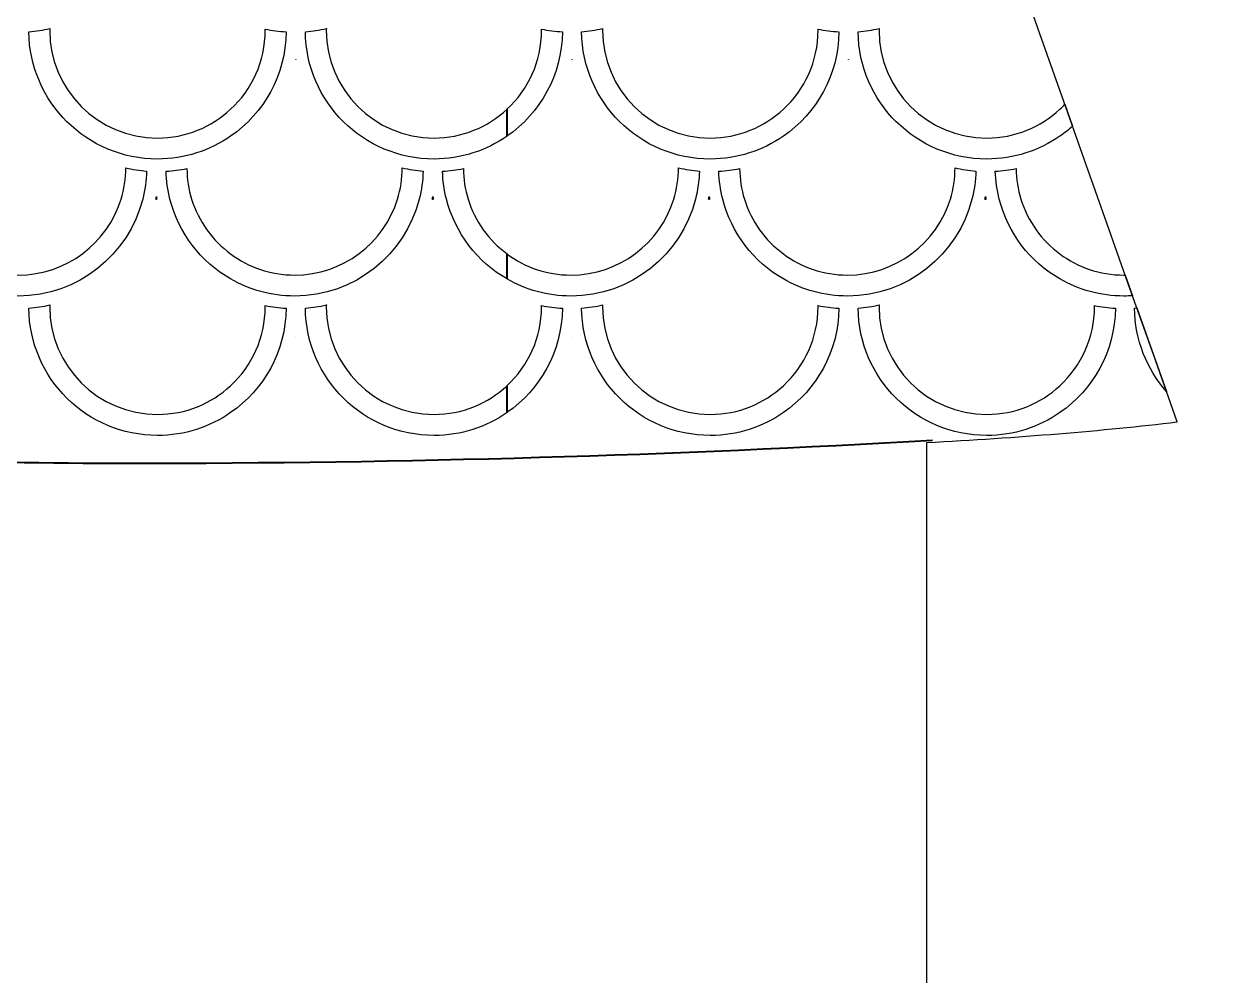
# Model space of a CAD drawing. Header units: millimetres. Extents: x -101 to 196, y -76 to 155.
# Drawn here: x -17.21 to 16.97, y 53.25 to 80.28 of the extents above; entities that cross this region are included whole.
import ezdxf

# ---------------------------------------------------------------- set-up
doc = ezdxf.new("R2010")
doc.units = ezdxf.units.MM
doc.header["$MEASUREMENT"] = 0
doc.layers.add('Capa 1', color=7, linetype='Continuous')

msp = doc.modelspace()

# ---------------------------------------------------------------- linework, layer by layer
at = {"layer": 'Capa 1', "color": 7}
msp.add_open_spline([(-40.0423, 34.4253), (-40.0423, 34.4253), (-40.0423, 69.0531), (-40.0423, 69.0531), (-40.0423, 69.0531), (-44.9075, 69.3019), (-47.9714, 69.5002), (-47.9714, 69.5002), (-47.9714, 69.5002), (-47.9714, 69.5002), (-13.4986, 151.1413), (-13.4986, 151.1413), (-13.4986, 151.1413), (-13.4986, 151.1413), (-13.4986, 151.1413), (15.5266, 68.9836), (15.5266, 68.9836), (13.4176, 68.7304), (11.0181, 68.5383), (8.4172, 68.3966), (8.4172, 68.3966), (8.4172, 68.3966), (8.4172, 33.6321), (8.4172, 33.6321), (8.4172, 33.6321), (8.4172, 33.6321), (13.8597, 33.5929), (13.8597, 33.5929), (13.8597, 33.5929), (13.8597, 33.5929), (13.1174, 24.3101), (13.1174, 24.3101), (13.1174, 24.3101), (13.1174, 24.3101), (11.1001, 22.6787), (11.1001, 22.6787), (11.1001, 22.6787), (11.1001, 22.6787), (10.8693, 22.6677), (10.8693, 22.6677), (10.8693, 22.6677), (10.8693, 22.6677), (7.0309, -25.4008), (7.0309, -25.4008), (7.0309, -25.4008), (7.0309, -25.4008), (22.2631, -25.4008), (22.2631, -25.4008), (22.2631, -25.4008), (22.2631, -25.4008), (18.3944, 10.6287), (18.3944, 10.6287), (18.3944, 10.6287), (18.3944, 10.6287), (18.0255, 10.6463), (18.0255, 10.6463), (18.0255, 10.6463), (18.0255, 10.6463), (16.0907, 12.6977), (16.0907, 12.6977), (16.0907, 12.6977), (16.0907, 12.6977), (15.0769, 22.1391), (15.0769, 22.1391), (15.0769, 22.1391), (15.0769, 22.1391), (20.4915, 22.0534), (20.4915, 22.0534), (20.4915, 22.0534), (20.4915, 22.0534), (20.9288, 19.1771), (20.9288, 19.1771), (20.9288, 19.1771), (20.9288, 19.1771), (26.0586, 19.1771), (26.0586, 19.1771), (26.0586, 19.1771), (26.0586, 19.1771), (26.1204, 21.9285), (26.1204, 21.9285), (26.1204, 21.9285), (26.1204, 21.9285), (31.5002, 21.8031), (31.5002, 21.8031), (31.5002, 21.8031), (31.5002, 21.8031), (31.5002, 19.1771), (31.5002, 19.1771), (31.5002, 19.1771), (31.5002, 19.1771), (36.3786, 19.1149), (36.3786, 19.1149), (36.3786, 19.1149), (36.3786, 19.1149), (36.3786, 21.8031), (36.3786, 21.8031), (36.3786, 21.8031), (36.3786, 21.8031), (41.2569, 21.6784), (41.2569, 21.6784), (41.2569, 21.6784), (41.2569, 21.6784), (41.2569, 18.9887), (41.2569, 18.9887), (41.2569, 18.9887), (41.2569, 18.9887), (45.8232, 18.8638), (45.8232, 18.8638), (45.8232, 18.8638), (45.8232, 18.8638), (45.8232, 21.6784), (45.8232, 21.6784), (45.8232, 21.6784), (45.8232, 21.6784), (50.8267, 21.6162), (50.8267, 21.6162), (50.8267, 21.6162), (50.8267, 21.6162), (50.8889, 18.8008), (50.8889, 18.8008), (50.8889, 18.8008), (50.8889, 18.8008), (55.268, 18.6759), (55.268, 18.6759), (55.268, 18.6759), (55.268, 18.6759), (55.3929, 21.5539), (55.3929, 21.5539), (55.3929, 21.5539), (55.3929, 21.5539), (60.3968, 21.4279), (60.3968, 21.4279), (60.3968, 21.4279), (60.3968, 21.4279), (60.3342, 18.6759), (60.3342, 18.6759), (60.3342, 18.6759), (60.3342, 18.6759), (65.0255, 18.6131), (65.0255, 18.6131), (65.0255, 18.6131), (65.0255, 18.6131), (65.463, 21.3031), (65.463, 21.3031), (65.463, 21.3031), (65.463, 21.3031), (72.3158, 21.2536), (72.3158, 21.2536), (72.3158, 21.2536), (72.3158, 21.2536), (71.5734, 11.9709), (71.5734, 11.9709), (71.5734, 11.9709), (71.5734, 11.9709), (69.5561, 10.3397), (69.5561, 10.3397), (69.5561, 10.3397), (69.5561, 10.3397), (69.3252, 10.3286), (69.3252, 10.3286), (69.3252, 10.3286), (69.3252, 10.3286), (65.2036, -41.2881), (65.2036, -41.2881), (65.2036, -41.2881), (65.2036, -41.2881), (65.2036, -49.2649), (65.2036, -49.2649), (65.2036, -49.2649), (65.2036, -49.2649), (-92.5371, -49.2649), (-92.5371, -49.2649), (-92.5371, -49.2649), (-92.5371, -49.2649), (-92.5371, -39.6943), (-92.5371, -39.6943), (-92.5371, -39.6943), (-92.5371, -39.6943), (-97.7992, 9.3112), (-97.7992, 9.3112), (-97.7992, 9.3112), (-97.7992, 9.3112), (-98.1681, 9.3287), (-98.1681, 9.3287), (-98.1681, 9.3287), (-98.1681, 9.3287), (-100.1029, 11.3801), (-100.1029, 11.3801), (-100.1029, 11.3801), (-100.1029, 11.3801), (-101.1168, 20.8215), (-101.1168, 20.8215), (-101.1168, 20.8215), (-101.1168, 20.8215), (-95.702, 20.7356), (-95.702, 20.7356), (-95.702, 20.7356), (-95.702, 20.7356), (-95.2647, 17.8594), (-95.2647, 17.8594), (-95.2647, 17.8594), (-95.2647, 17.8594), (-90.135, 17.8594), (-90.135, 17.8594), (-90.135, 17.8594), (-90.135, 17.8594), (-90.0732, 20.6108), (-90.0732, 20.6108), (-90.0732, 20.6108), (-90.0732, 20.6108), (-84.6934, 20.4857), (-84.6934, 20.4857), (-84.6934, 20.4857), (-84.6934, 20.4857), (-84.6934, 17.8594), (-84.6934, 17.8594), (-84.6934, 17.8594), (-84.6934, 17.8594), (-79.8151, 17.7974), (-79.8151, 17.7974), (-79.8151, 17.7974), (-79.8151, 17.7974), (-79.8151, 20.4857), (-79.8151, 20.4857), (-79.8151, 20.4857), (-79.8151, 20.4857), (-74.9366, 20.3607), (-74.9366, 20.3607), (-74.9366, 20.3607), (-74.9366, 20.3607), (-74.9366, 17.6712), (-74.9366, 17.6712), (-74.9366, 17.6712), (-74.9366, 17.6712), (-70.3704, 17.5461), (-70.3704, 17.5461), (-70.3704, 17.5461), (-70.3704, 17.5461), (-70.3704, 20.3607), (-70.3704, 20.3607), (-70.3704, 20.3607), (-70.3704, 20.3607), (-65.3669, 20.2987), (-65.3669, 20.2987), (-65.3669, 20.2987), (-65.3669, 20.2987), (-65.3047, 17.4831), (-65.3047, 17.4831), (-65.3047, 17.4831), (-65.3047, 17.4831), (-60.9255, 17.3582), (-60.9255, 17.3582), (-60.9255, 17.3582), (-60.9255, 17.3582), (-60.8005, 20.2364), (-60.8005, 20.2364), (-60.8005, 20.2364), (-60.8005, 20.2364), (-55.7966, 20.1102), (-55.7966, 20.1102), (-55.7966, 20.1102), (-55.7966, 20.1102), (-55.8594, 17.3582), (-55.8594, 17.3582), (-55.8594, 17.3582), (-55.8594, 17.3582), (-51.1681, 17.2956), (-51.1681, 17.2956), (-51.1681, 17.2956), (-51.1681, 17.2956), (-50.7305, 19.9853), (-50.7305, 19.9853), (-50.7305, 19.9853), (-50.7305, 19.9853), (-43.8779, 19.9361), (-43.8779, 19.9361), (-43.8779, 19.9361), (-43.8779, 19.9361), (-44.6201, 10.6533), (-44.6201, 10.6533), (-44.6201, 10.6533), (-44.6201, 10.6533), (-46.6374, 9.0221), (-46.6374, 9.0221), (-46.6374, 9.0221), (-46.6374, 9.0221), (-46.8682, 9.0108), (-46.8682, 9.0108), (-46.8682, 9.0108), (-46.8682, 9.0108), (-49.6161, -25.4008), (-49.6161, -25.4008), (-49.6161, -25.4008), (-49.6161, -25.4008), (-34.868, -25.4008), (-34.868, -25.4008), (-34.868, -25.4008), (-34.868, -25.4008), (-40.0617, 22.9679), (-40.0617, 22.9679), (-40.0617, 22.9679), (-40.0617, 22.9679), (-40.4305, 22.9854), (-40.4305, 22.9854), (-40.4305, 22.9854), (-40.4305, 22.9854), (-42.3653, 25.037), (-42.3653, 25.037), (-42.3653, 25.037), (-42.3653, 25.037), (-43.3793, 34.4781), (-43.3793, 34.4781), (-43.3793, 34.4781), (-43.3793, 34.4781), (-40.0423, 34.4253), (-40.0423, 34.4253)], degree=3, knots=[0, 0, 0, 0, 0.0125, 0.0125, 0.0125, 0.0125, 0.025, 0.025, 0.025, 0.025, 0.0375, 0.0375, 0.0375, 0.0375, 0.05, 0.05, 0.05, 0.05, 0.0625, 0.0625, 0.0625, 0.0625, 0.075, 0.075, 0.075, 0.075, 0.0875, 0.0875, 0.0875, 0.0875, 0.1, 0.1, 0.1, 0.1, 0.1125, 0.1125, 0.1125, 0.1125, 0.125, 0.125, 0.125, 0.125, 0.1375, 0.1375, 0.1375, 0.1375, 0.15, 0.15, 0.15, 0.15, 0.1625, 0.1625, 0.1625, 0.1625, 0.175, 0.175, 0.175, 0.175, 0.1875, 0.1875, 0.1875, 0.1875, 0.2, 0.2, 0.2, 0.2, 0.2125, 0.2125, 0.2125, 0.2125, 0.225, 0.225, 0.225, 0.225, 0.2375, 0.2375, 0.2375, 0.2375, 0.25, 0.25, 0.25, 0.25, 0.2625, 0.2625, 0.2625, 0.2625, 0.275, 0.275, 0.275, 0.275, 0.2875, 0.2875, 0.2875, 0.2875, 0.3, 0.3, 0.3, 0.3, 0.3125, 0.3125, 0.3125, 0.3125, 0.325, 0.325, 0.325, 0.325, 0.3375, 0.3375, 0.3375, 0.3375, 0.35, 0.35, 0.35, 0.35, 0.3625, 0.3625, 0.3625, 0.3625, 0.375, 0.375, 0.375, 0.375, 0.3875, 0.3875, 0.3875, 0.3875, 0.4, 0.4, 0.4, 0.4, 0.4125, 0.4125, 0.4125, 0.4125, 0.425, 0.425, 0.425, 0.425, 0.4375, 0.4375, 0.4375, 0.4375, 0.45, 0.45, 0.45, 0.45, 0.4625, 0.4625, 0.4625, 0.4625, 0.475, 0.475, 0.475, 0.475, 0.4875, 0.4875, 0.4875, 0.4875, 0.5, 0.5, 0.5, 0.5, 0.5125, 0.5125, 0.5125, 0.5125, 0.525, 0.525, 0.525, 0.525, 0.5375, 0.5375, 0.5375, 0.5375, 0.55, 0.55, 0.55, 0.55, 0.5625, 0.5625, 0.5625, 0.5625, 0.575, 0.575, 0.575, 0.575, 0.5875, 0.5875, 0.5875, 0.5875, 0.6, 0.6, 0.6, 0.6, 0.6125, 0.6125, 0.6125, 0.6125, 0.625, 0.625, 0.625, 0.625, 0.6375, 0.6375, 0.6375, 0.6375, 0.65, 0.65, 0.65, 0.65, 0.6625, 0.6625, 0.6625, 0.6625, 0.675, 0.675, 0.675, 0.675, 0.6875, 0.6875, 0.6875, 0.6875, 0.7, 0.7, 0.7, 0.7, 0.7125, 0.7125, 0.7125, 0.7125, 0.725, 0.725, 0.725, 0.725, 0.7375, 0.7375, 0.7375, 0.7375, 0.75, 0.75, 0.75, 0.75, 0.7625, 0.7625, 0.7625, 0.7625, 0.775, 0.775, 0.775, 0.775, 0.7875, 0.7875, 0.7875, 0.7875, 0.8, 0.8, 0.8, 0.8, 0.8125, 0.8125, 0.8125, 0.8125, 0.825, 0.825, 0.825, 0.825, 0.8375, 0.8375, 0.8375, 0.8375, 0.85, 0.85, 0.85, 0.85, 0.8625, 0.8625, 0.8625, 0.8625, 0.875, 0.875, 0.875, 0.875, 0.8875, 0.8875, 0.8875, 0.8875, 0.9, 0.9, 0.9, 0.9, 0.9125, 0.9125, 0.9125, 0.9125, 0.925, 0.925, 0.925, 0.925, 0.9375, 0.9375, 0.9375, 0.9375, 0.95, 0.95, 0.95, 0.95, 0.9625, 0.9625, 0.9625, 0.9625, 0.975, 0.975, 0.975, 0.975, 1, 1, 1, 1], dxfattribs=at)
at = {"layer": 'Capa 1', "lineweight": 9}
msp.add_open_spline([(-40.0423, 34.4253), (-40.0423, 34.4253), (-40.0423, 69.0531), (-40.0423, 69.0531), (-40.0423, 69.0531), (-44.9075, 69.3019), (-47.9714, 69.5002), (-47.9714, 69.5002), (-47.9714, 69.5002), (-47.9714, 69.5002), (-13.4986, 151.1413), (-13.4986, 151.1413), (-13.4986, 151.1413), (-13.4986, 151.1413), (-13.4986, 151.1413), (15.5266, 68.9836), (15.5266, 68.9836), (13.4176, 68.7304), (11.0181, 68.5383), (8.4172, 68.3966), (8.4172, 68.3966), (8.4172, 68.3966), (8.4172, 33.6321), (8.4172, 33.6321), (8.4172, 33.6321), (8.4172, 33.6321), (13.8597, 33.5929), (13.8597, 33.5929), (13.8597, 33.5929), (13.8597, 33.5929), (13.1174, 24.3101), (13.1174, 24.3101), (13.1174, 24.3101), (13.1174, 24.3101), (11.1001, 22.6787), (11.1001, 22.6787), (11.1001, 22.6787), (11.1001, 22.6787), (10.8693, 22.6677), (10.8693, 22.6677), (10.8693, 22.6677), (10.8693, 22.6677), (7.0309, -25.4008), (7.0309, -25.4008), (7.0309, -25.4008), (7.0309, -25.4008), (22.2631, -25.4008), (22.2631, -25.4008), (22.2631, -25.4008), (22.2631, -25.4008), (18.3944, 10.6287), (18.3944, 10.6287), (18.3944, 10.6287), (18.3944, 10.6287), (18.0255, 10.6463), (18.0255, 10.6463), (18.0255, 10.6463), (18.0255, 10.6463), (16.0907, 12.6977), (16.0907, 12.6977), (16.0907, 12.6977), (16.0907, 12.6977), (15.0769, 22.1391), (15.0769, 22.1391), (15.0769, 22.1391), (15.0769, 22.1391), (20.4915, 22.0534), (20.4915, 22.0534), (20.4915, 22.0534), (20.4915, 22.0534), (20.9288, 19.1771), (20.9288, 19.1771), (20.9288, 19.1771), (20.9288, 19.1771), (26.0586, 19.1771), (26.0586, 19.1771), (26.0586, 19.1771), (26.0586, 19.1771), (26.1204, 21.9285), (26.1204, 21.9285), (26.1204, 21.9285), (26.1204, 21.9285), (31.5002, 21.8031), (31.5002, 21.8031), (31.5002, 21.8031), (31.5002, 21.8031), (31.5002, 19.1771), (31.5002, 19.1771), (31.5002, 19.1771), (31.5002, 19.1771), (36.3786, 19.1149), (36.3786, 19.1149), (36.3786, 19.1149), (36.3786, 19.1149), (36.3786, 21.8031), (36.3786, 21.8031), (36.3786, 21.8031), (36.3786, 21.8031), (41.2569, 21.6784), (41.2569, 21.6784), (41.2569, 21.6784), (41.2569, 21.6784), (41.2569, 18.9887), (41.2569, 18.9887), (41.2569, 18.9887), (41.2569, 18.9887), (45.8232, 18.8638), (45.8232, 18.8638), (45.8232, 18.8638), (45.8232, 18.8638), (45.8232, 21.6784), (45.8232, 21.6784), (45.8232, 21.6784), (45.8232, 21.6784), (50.8267, 21.6162), (50.8267, 21.6162), (50.8267, 21.6162), (50.8267, 21.6162), (50.8889, 18.8008), (50.8889, 18.8008), (50.8889, 18.8008), (50.8889, 18.8008), (55.268, 18.6759), (55.268, 18.6759), (55.268, 18.6759), (55.268, 18.6759), (55.3929, 21.5539), (55.3929, 21.5539), (55.3929, 21.5539), (55.3929, 21.5539), (60.3968, 21.4279), (60.3968, 21.4279), (60.3968, 21.4279), (60.3968, 21.4279), (60.3342, 18.6759), (60.3342, 18.6759), (60.3342, 18.6759), (60.3342, 18.6759), (65.0255, 18.6131), (65.0255, 18.6131), (65.0255, 18.6131), (65.0255, 18.6131), (65.463, 21.3031), (65.463, 21.3031), (65.463, 21.3031), (65.463, 21.3031), (72.3158, 21.2536), (72.3158, 21.2536), (72.3158, 21.2536), (72.3158, 21.2536), (71.5734, 11.9709), (71.5734, 11.9709), (71.5734, 11.9709), (71.5734, 11.9709), (69.5561, 10.3397), (69.5561, 10.3397), (69.5561, 10.3397), (69.5561, 10.3397), (69.3252, 10.3286), (69.3252, 10.3286), (69.3252, 10.3286), (69.3252, 10.3286), (65.2036, -41.2881), (65.2036, -41.2881), (65.2036, -41.2881), (65.2036, -41.2881), (65.2036, -49.2649), (65.2036, -49.2649), (65.2036, -49.2649), (65.2036, -49.2649), (-92.5371, -49.2649), (-92.5371, -49.2649), (-92.5371, -49.2649), (-92.5371, -49.2649), (-92.5371, -39.6943), (-92.5371, -39.6943), (-92.5371, -39.6943), (-92.5371, -39.6943), (-97.7992, 9.3112), (-97.7992, 9.3112), (-97.7992, 9.3112), (-97.7992, 9.3112), (-98.1681, 9.3287), (-98.1681, 9.3287), (-98.1681, 9.3287), (-98.1681, 9.3287), (-100.1029, 11.3801), (-100.1029, 11.3801), (-100.1029, 11.3801), (-100.1029, 11.3801), (-101.1168, 20.8215), (-101.1168, 20.8215), (-101.1168, 20.8215), (-101.1168, 20.8215), (-95.702, 20.7356), (-95.702, 20.7356), (-95.702, 20.7356), (-95.702, 20.7356), (-95.2647, 17.8594), (-95.2647, 17.8594), (-95.2647, 17.8594), (-95.2647, 17.8594), (-90.135, 17.8594), (-90.135, 17.8594), (-90.135, 17.8594), (-90.135, 17.8594), (-90.0732, 20.6108), (-90.0732, 20.6108), (-90.0732, 20.6108), (-90.0732, 20.6108), (-84.6934, 20.4857), (-84.6934, 20.4857), (-84.6934, 20.4857), (-84.6934, 20.4857), (-84.6934, 17.8594), (-84.6934, 17.8594), (-84.6934, 17.8594), (-84.6934, 17.8594), (-79.8151, 17.7974), (-79.8151, 17.7974), (-79.8151, 17.7974), (-79.8151, 17.7974), (-79.8151, 20.4857), (-79.8151, 20.4857), (-79.8151, 20.4857), (-79.8151, 20.4857), (-74.9366, 20.3607), (-74.9366, 20.3607), (-74.9366, 20.3607), (-74.9366, 20.3607), (-74.9366, 17.6712), (-74.9366, 17.6712), (-74.9366, 17.6712), (-74.9366, 17.6712), (-70.3704, 17.5461), (-70.3704, 17.5461), (-70.3704, 17.5461), (-70.3704, 17.5461), (-70.3704, 20.3607), (-70.3704, 20.3607), (-70.3704, 20.3607), (-70.3704, 20.3607), (-65.3669, 20.2987), (-65.3669, 20.2987), (-65.3669, 20.2987), (-65.3669, 20.2987), (-65.3047, 17.4831), (-65.3047, 17.4831), (-65.3047, 17.4831), (-65.3047, 17.4831), (-60.9255, 17.3582), (-60.9255, 17.3582), (-60.9255, 17.3582), (-60.9255, 17.3582), (-60.8005, 20.2364), (-60.8005, 20.2364), (-60.8005, 20.2364), (-60.8005, 20.2364), (-55.7966, 20.1102), (-55.7966, 20.1102), (-55.7966, 20.1102), (-55.7966, 20.1102), (-55.8594, 17.3582), (-55.8594, 17.3582), (-55.8594, 17.3582), (-55.8594, 17.3582), (-51.1681, 17.2956), (-51.1681, 17.2956), (-51.1681, 17.2956), (-51.1681, 17.2956), (-50.7305, 19.9853), (-50.7305, 19.9853), (-50.7305, 19.9853), (-50.7305, 19.9853), (-43.8779, 19.9361), (-43.8779, 19.9361), (-43.8779, 19.9361), (-43.8779, 19.9361), (-44.6201, 10.6533), (-44.6201, 10.6533), (-44.6201, 10.6533), (-44.6201, 10.6533), (-46.6374, 9.0221), (-46.6374, 9.0221), (-46.6374, 9.0221), (-46.6374, 9.0221), (-46.8682, 9.0108), (-46.8682, 9.0108), (-46.8682, 9.0108), (-46.8682, 9.0108), (-49.6161, -25.4008), (-49.6161, -25.4008), (-49.6161, -25.4008), (-49.6161, -25.4008), (-34.868, -25.4008), (-34.868, -25.4008), (-34.868, -25.4008), (-34.868, -25.4008), (-40.0617, 22.9679), (-40.0617, 22.9679), (-40.0617, 22.9679), (-40.0617, 22.9679), (-40.4305, 22.9854), (-40.4305, 22.9854), (-40.4305, 22.9854), (-40.4305, 22.9854), (-42.3653, 25.037), (-42.3653, 25.037), (-42.3653, 25.037), (-42.3653, 25.037), (-43.3793, 34.4781), (-43.3793, 34.4781), (-43.3793, 34.4781), (-43.3793, 34.4781), (-40.0423, 34.4253), (-40.0423, 34.4253)], degree=3, knots=[0, 0, 0, 0, 0.0125, 0.0125, 0.0125, 0.0125, 0.025, 0.025, 0.025, 0.025, 0.0375, 0.0375, 0.0375, 0.0375, 0.05, 0.05, 0.05, 0.05, 0.0625, 0.0625, 0.0625, 0.0625, 0.075, 0.075, 0.075, 0.075, 0.0875, 0.0875, 0.0875, 0.0875, 0.1, 0.1, 0.1, 0.1, 0.1125, 0.1125, 0.1125, 0.1125, 0.125, 0.125, 0.125, 0.125, 0.1375, 0.1375, 0.1375, 0.1375, 0.15, 0.15, 0.15, 0.15, 0.1625, 0.1625, 0.1625, 0.1625, 0.175, 0.175, 0.175, 0.175, 0.1875, 0.1875, 0.1875, 0.1875, 0.2, 0.2, 0.2, 0.2, 0.2125, 0.2125, 0.2125, 0.2125, 0.225, 0.225, 0.225, 0.225, 0.2375, 0.2375, 0.2375, 0.2375, 0.25, 0.25, 0.25, 0.25, 0.2625, 0.2625, 0.2625, 0.2625, 0.275, 0.275, 0.275, 0.275, 0.2875, 0.2875, 0.2875, 0.2875, 0.3, 0.3, 0.3, 0.3, 0.3125, 0.3125, 0.3125, 0.3125, 0.325, 0.325, 0.325, 0.325, 0.3375, 0.3375, 0.3375, 0.3375, 0.35, 0.35, 0.35, 0.35, 0.3625, 0.3625, 0.3625, 0.3625, 0.375, 0.375, 0.375, 0.375, 0.3875, 0.3875, 0.3875, 0.3875, 0.4, 0.4, 0.4, 0.4, 0.4125, 0.4125, 0.4125, 0.4125, 0.425, 0.425, 0.425, 0.425, 0.4375, 0.4375, 0.4375, 0.4375, 0.45, 0.45, 0.45, 0.45, 0.4625, 0.4625, 0.4625, 0.4625, 0.475, 0.475, 0.475, 0.475, 0.4875, 0.4875, 0.4875, 0.4875, 0.5, 0.5, 0.5, 0.5, 0.5125, 0.5125, 0.5125, 0.5125, 0.525, 0.525, 0.525, 0.525, 0.5375, 0.5375, 0.5375, 0.5375, 0.55, 0.55, 0.55, 0.55, 0.5625, 0.5625, 0.5625, 0.5625, 0.575, 0.575, 0.575, 0.575, 0.5875, 0.5875, 0.5875, 0.5875, 0.6, 0.6, 0.6, 0.6, 0.6125, 0.6125, 0.6125, 0.6125, 0.625, 0.625, 0.625, 0.625, 0.6375, 0.6375, 0.6375, 0.6375, 0.65, 0.65, 0.65, 0.65, 0.6625, 0.6625, 0.6625, 0.6625, 0.675, 0.675, 0.675, 0.675, 0.6875, 0.6875, 0.6875, 0.6875, 0.7, 0.7, 0.7, 0.7, 0.7125, 0.7125, 0.7125, 0.7125, 0.725, 0.725, 0.725, 0.725, 0.7375, 0.7375, 0.7375, 0.7375, 0.75, 0.75, 0.75, 0.75, 0.7625, 0.7625, 0.7625, 0.7625, 0.775, 0.775, 0.775, 0.775, 0.7875, 0.7875, 0.7875, 0.7875, 0.8, 0.8, 0.8, 0.8, 0.8125, 0.8125, 0.8125, 0.8125, 0.825, 0.825, 0.825, 0.825, 0.8375, 0.8375, 0.8375, 0.8375, 0.85, 0.85, 0.85, 0.85, 0.8625, 0.8625, 0.8625, 0.8625, 0.875, 0.875, 0.875, 0.875, 0.8875, 0.8875, 0.8875, 0.8875, 0.9, 0.9, 0.9, 0.9, 0.9125, 0.9125, 0.9125, 0.9125, 0.925, 0.925, 0.925, 0.925, 0.9375, 0.9375, 0.9375, 0.9375, 0.95, 0.95, 0.95, 0.95, 0.9625, 0.9625, 0.9625, 0.9625, 0.975, 0.975, 0.975, 0.975, 1, 1, 1, 1], dxfattribs=at)
at = {"layer": 'Capa 1'}
for points, knots in [([(-13.4185, 77.0444), (-15.1077, 77.0444), (-16.4772, 78.4135), (-16.4772, 80.1026), (-16.4772, 80.1026), (-16.4772, 80.1201), (-16.4746, 80.1371), (-16.4746, 80.1541), (-16.4746, 80.1541), (-16.668, 80.1096), (-16.8673, 80.0796), (-17.0708, 80.0642), (-17.0708, 80.0642), (-17.0499, 78.0641), (-15.4237, 76.4483), (-13.4185, 76.4483), (-13.4185, 76.4483), (-12.6469, 76.4484), (-11.9316, 76.689), (-11.3421, 77.0973), (-11.3421, 77.0973), (-10.4001, 77.7496), (-9.7804, 78.8317), (-9.7665, 80.0608), (-9.7665, 80.0608), (-9.9686, 80.0729), (-10.1685, 80.096), (-10.3619, 80.1367), (-10.3619, 80.1367), (-10.3612, 80.1255), (-10.3599, 80.1143), (-10.3599, 80.1026), (-10.3599, 80.1026), (-10.3599, 79.2161), (-10.7392, 78.4196), (-11.3421, 77.8611), (-11.3421, 77.8611), (-11.8876, 77.3557), (-12.616, 77.0442), (-13.4185, 77.0444)], [0, 0, 0, 0, 0.0909091, 0.0909091, 0.0909091, 0.0909091, 0.1818182, 0.1818182, 0.1818182, 0.1818182, 0.2727273, 0.2727273, 0.2727273, 0.2727273, 0.3636364, 0.3636364, 0.3636364, 0.3636364, 0.4545455, 0.4545455, 0.4545455, 0.4545455, 0.5454545, 0.5454545, 0.5454545, 0.5454545, 0.6363636, 0.6363636, 0.6363636, 0.6363636, 0.7272727, 0.7272727, 0.7272727, 0.7272727, 0.8181818, 0.8181818, 0.8181818, 0.8181818, 1, 1, 1, 1]), ([(-8.6278, 80.1027), (-8.6278, 80.1201), (-8.6262, 80.1371), (-8.6256, 80.1541), (-8.6256, 80.1541), (-8.8196, 80.1096), (-9.0185, 80.0796), (-9.222, 80.0642), (-9.222, 80.0642), (-9.2013, 78.0641), (-7.5746, 76.4483), (-5.5694, 76.4483), (-5.5694, 76.4483), (-4.7977, 76.4484), (-4.0833, 76.689), (-3.4937, 77.0973), (-3.4937, 77.0973), (-3.4937, 77.0973), (-3.4937, 77.8611), (-3.4937, 77.8611), (-3.4937, 77.8611), (-4.0392, 77.3557), (-4.7666, 77.0442), (-5.5694, 77.0442), (-5.5694, 77.0442), (-7.2589, 77.0444), (-8.6278, 78.4135), (-8.6278, 80.1027)], [0, 0, 0, 0, 0.125, 0.125, 0.125, 0.125, 0.25, 0.25, 0.25, 0.25, 0.375, 0.375, 0.375, 0.375, 0.5, 0.5, 0.5, 0.5, 0.625, 0.625, 0.625, 0.625, 0.75, 0.75, 0.75, 0.75, 1, 1, 1, 1]), ([(-1.9233, 80.061), (-2.1254, 80.0729), (-2.3249, 80.096), (-2.5183, 80.1367), (-2.5183, 80.1367), (-2.5177, 80.1255), (-2.5163, 80.1143), (-2.5163, 80.1026), (-2.5163, 80.1026), (-2.5163, 79.2161), (-2.8957, 78.4196), (-3.4985, 77.8611), (-3.4985, 77.8611), (-3.4985, 77.8611), (-3.4985, 77.0973), (-3.4985, 77.0973), (-3.4985, 77.0973), (-2.5569, 77.7496), (-1.9368, 78.8317), (-1.9233, 80.061)], [0, 0, 0, 0, 0.1666667, 0.1666667, 0.1666667, 0.1666667, 0.3333333, 0.3333333, 0.3333333, 0.3333333, 0.5, 0.5, 0.5, 0.5, 0.6666667, 0.6666667, 0.6666667, 0.6666667, 1, 1, 1, 1]), ([(-1.3788, 80.0644), (-1.358, 78.0641), (0.2686, 76.4483), (2.2738, 76.4483), (2.2738, 76.4483), (3.0457, 76.4484), (3.7603, 76.689), (4.3498, 77.0973), (4.3498, 77.0973), (5.2925, 77.7496), (5.9122, 78.8317), (5.9261, 80.0608), (5.9261, 80.0608), (5.7234, 80.0729), (5.5241, 80.096), (5.3307, 80.1367), (5.3307, 80.1367), (5.3307, 80.1255), (5.3327, 80.1143), (5.3327, 80.1026), (5.3327, 80.1026), (5.3327, 79.2161), (4.9527, 78.4196), (4.3498, 77.8611), (4.3498, 77.8611), (3.8041, 77.3557), (3.0766, 77.0442), (2.2738, 77.0442), (2.2738, 77.0442), (0.5843, 77.0444), (-0.7846, 78.4135), (-0.7846, 80.1026), (-0.7846, 80.1026), (-0.7845, 80.1201), (-0.7828, 80.1371), (-0.782, 80.1541), (-0.782, 80.1541), (-0.9761, 80.1096), (-1.1753, 80.0796), (-1.3788, 80.0644)], [0, 0, 0, 0, 0.0909091, 0.0909091, 0.0909091, 0.0909091, 0.1818182, 0.1818182, 0.1818182, 0.1818182, 0.2727273, 0.2727273, 0.2727273, 0.2727273, 0.3636364, 0.3636364, 0.3636364, 0.3636364, 0.4545455, 0.4545455, 0.4545455, 0.4545455, 0.5454545, 0.5454545, 0.5454545, 0.5454545, 0.6363636, 0.6363636, 0.6363636, 0.6363636, 0.7272727, 0.7272727, 0.7272727, 0.7272727, 0.8181818, 0.8181818, 0.8181818, 0.8181818, 1, 1, 1, 1]), ([(10.1226, 77.0444), (8.4334, 77.0444), (7.0638, 78.4135), (7.0638, 80.1026), (7.0638, 80.1026), (7.0639, 80.1201), (7.0664, 80.1371), (7.0664, 80.1541), (7.0664, 80.1541), (6.8731, 80.1096), (6.6737, 80.0796), (6.4702, 80.0642), (6.4702, 80.0642), (6.4912, 78.0641), (8.1173, 76.4483), (10.1225, 76.4483), (10.1225, 76.4483), (10.8941, 76.4484), (11.6094, 76.689), (12.1989, 77.0973), (12.1989, 77.0973), (12.3251, 77.1847), (12.4455, 77.2799), (12.5595, 77.3821), (12.5595, 77.3821), (12.5595, 77.3821), (12.3407, 78.0013), (12.3407, 78.0013), (12.3407, 78.0013), (12.2949, 77.9531), (12.2477, 77.9063), (12.1989, 77.8611), (12.1989, 77.8611), (11.6534, 77.3557), (10.925, 77.0442), (10.1226, 77.0444)], [0, 0, 0, 0, 0.1, 0.1, 0.1, 0.1, 0.2, 0.2, 0.2, 0.2, 0.3, 0.3, 0.3, 0.3, 0.4, 0.4, 0.4, 0.4, 0.5, 0.5, 0.5, 0.5, 0.6, 0.6, 0.6, 0.6, 0.7, 0.7, 0.7, 0.7, 0.8, 0.8, 0.8, 0.8, 1, 1, 1, 1]), ([(-9.4941, 79.271), (-9.4941, 79.2702), (-9.4942, 79.2695), (-9.4942, 79.2688), (-9.4942, 79.2688), (-9.4942, 79.2688), (-9.4936, 79.2688), (-9.4936, 79.2688), (-9.4936, 79.2688), (-9.4936, 79.2696), (-9.4936, 79.2702), (-9.4941, 79.271)], [0, 0, 0, 0, 0.25, 0.25, 0.25, 0.25, 0.5, 0.5, 0.5, 0.5, 1, 1, 1, 1]), ([(-1.651, 79.271), (-1.651, 79.2702), (-1.651, 79.2695), (-1.651, 79.2688), (-1.651, 79.2688), (-1.651, 79.2688), (-1.6504, 79.2688), (-1.6504, 79.2688), (-1.6504, 79.2688), (-1.6504, 79.2696), (-1.6504, 79.2702), (-1.651, 79.271)], [0, 0, 0, 0, 0.25, 0.25, 0.25, 0.25, 0.5, 0.5, 0.5, 0.5, 1, 1, 1, 1]), ([(6.1985, 79.271), (6.1985, 79.2702), (6.1977, 79.2695), (6.1977, 79.2688), (6.1977, 79.2688), (6.1985, 79.2688), (6.1984, 79.2688), (6.1987, 79.2688), (6.1987, 79.2688), (6.1988, 79.2696), (6.1984, 79.2702), (6.1985, 79.271)], [0, 0, 0, 0, 0.25, 0.25, 0.25, 0.25, 0.5, 0.5, 0.5, 0.5, 1, 1, 1, 1]), ([(-20.4336, 76.179), (-20.6256, 76.1383), (-20.8236, 76.1152), (-21.0251, 76.1032), (-21.0251, 76.1032), (-21.0169, 75.8303), (-20.9783, 75.5655), (-20.9142, 75.3108), (-20.9142, 75.3108), (-20.6679, 74.342), (-20.0374, 73.5285), (-19.1912, 73.0431), (-19.1912, 73.0431), (-18.6558, 72.7359), (-18.0376, 72.5575), (-17.3761, 72.5575), (-17.3761, 72.5575), (-15.6696, 72.5577), (-14.2406, 73.7293), (-13.8386, 75.3108), (-13.8386, 75.3108), (-13.7737, 75.5668), (-13.7355, 75.8322), (-13.7273, 76.1064), (-13.7273, 76.1064), (-13.9288, 76.1218), (-14.1261, 76.1516), (-14.3188, 76.1958), (-14.3188, 76.1958), (-14.32, 75.8881), (-14.3665, 75.591), (-14.4528, 75.3108), (-14.4528, 75.3108), (-14.8374, 74.0614), (-16.0009, 73.1532), (-17.3761, 73.1532), (-17.3761, 73.1532), (-18.0565, 73.1532), (-18.6827, 73.3782), (-19.1912, 73.7535), (-19.1912, 73.7535), (-19.7103, 74.1376), (-20.1052, 74.6792), (-20.2999, 75.3108), (-20.2999, 75.3108), (-20.3843, 75.5856), (-20.4297, 75.8769), (-20.4336, 76.179)], [0, 0, 0, 0, 0.0769231, 0.0769231, 0.0769231, 0.0769231, 0.1538462, 0.1538462, 0.1538462, 0.1538462, 0.2307692, 0.2307692, 0.2307692, 0.2307692, 0.3076923, 0.3076923, 0.3076923, 0.3076923, 0.3846154, 0.3846154, 0.3846154, 0.3846154, 0.4615385, 0.4615385, 0.4615385, 0.4615385, 0.5384615, 0.5384615, 0.5384615, 0.5384615, 0.6153846, 0.6153846, 0.6153846, 0.6153846, 0.6923077, 0.6923077, 0.6923077, 0.6923077, 0.7692308, 0.7692308, 0.7692308, 0.7692308, 0.8461538, 0.8461538, 0.8461538, 0.8461538, 1, 1, 1, 1]), ([(-5.9895, 75.3108), (-5.9247, 75.5668), (-5.8863, 75.8322), (-5.8786, 76.1064), (-5.8786, 76.1064), (-6.0804, 76.1218), (-6.2774, 76.1516), (-6.4698, 76.1958), (-6.4698, 76.1958), (-6.4714, 75.8881), (-6.5181, 75.591), (-6.6038, 75.3108), (-6.6038, 75.3108), (-6.9886, 74.0614), (-8.1518, 73.1532), (-9.5276, 73.1532), (-9.5276, 73.1532), (-10.2081, 73.1532), (-10.8343, 73.3782), (-11.3421, 73.7535), (-11.3421, 73.7535), (-11.8613, 74.1376), (-12.2562, 74.6792), (-12.4508, 75.3108), (-12.4508, 75.3108), (-12.5352, 75.5856), (-12.5813, 75.8769), (-12.5845, 76.1788), (-12.5845, 76.1788), (-12.7765, 76.1383), (-12.9749, 76.1152), (-13.1767, 76.1032), (-13.1767, 76.1032), (-13.1686, 75.8303), (-13.1299, 75.5655), (-13.0651, 75.3108), (-13.0651, 75.3108), (-12.8194, 74.342), (-12.188, 73.5285), (-11.3421, 73.0431), (-11.3421, 73.0431), (-10.8071, 72.7359), (-10.1886, 72.5575), (-9.5276, 72.5575), (-9.5276, 72.5575), (-7.8209, 72.5577), (-6.3916, 73.7293), (-5.9895, 75.3108)], [0, 0, 0, 0, 0.0769231, 0.0769231, 0.0769231, 0.0769231, 0.1538462, 0.1538462, 0.1538462, 0.1538462, 0.2307692, 0.2307692, 0.2307692, 0.2307692, 0.3076923, 0.3076923, 0.3076923, 0.3076923, 0.3846154, 0.3846154, 0.3846154, 0.3846154, 0.4615385, 0.4615385, 0.4615385, 0.4615385, 0.5384615, 0.5384615, 0.5384615, 0.5384615, 0.6153846, 0.6153846, 0.6153846, 0.6153846, 0.6923077, 0.6923077, 0.6923077, 0.6923077, 0.7692308, 0.7692308, 0.7692308, 0.7692308, 0.8461538, 0.8461538, 0.8461538, 0.8461538, 1, 1, 1, 1]), ([(-4.6024, 75.3108), (-4.6866, 75.5856), (-4.7322, 75.8769), (-4.7358, 76.1788), (-4.7358, 76.1788), (-4.9282, 76.1383), (-5.1258, 76.1152), (-5.3273, 76.1032), (-5.3273, 76.1032), (-5.3192, 75.8303), (-5.2809, 75.5655), (-5.2167, 75.3108), (-5.2167, 75.3108), (-4.9704, 74.342), (-4.3396, 73.5285), (-3.4937, 73.0431), (-3.4937, 73.0431), (-3.4937, 73.0431), (-3.4937, 73.7537), (-3.4937, 73.7537), (-3.4937, 73.7537), (-4.0125, 74.1376), (-4.4077, 74.6792), (-4.6024, 75.3108)], [0, 0, 0, 0, 0.1428571, 0.1428571, 0.1428571, 0.1428571, 0.2857143, 0.2857143, 0.2857143, 0.2857143, 0.4285714, 0.4285714, 0.4285714, 0.4285714, 0.5714286, 0.5714286, 0.5714286, 0.5714286, 0.7142857, 0.7142857, 0.7142857, 0.7142857, 1, 1, 1, 1]), ([(1.8537, 75.3108), (1.9186, 75.5668), (1.9571, 75.8322), (1.9646, 76.1064), (1.9646, 76.1064), (1.7632, 76.1218), (1.5658, 76.1516), (1.3737, 76.1958), (1.3737, 76.1958), (1.3718, 75.8881), (1.3251, 75.591), (1.2394, 75.3108), (1.2394, 75.3108), (0.8547, 74.0614), (-0.3083, 73.1532), (-1.6844, 73.1532), (-1.6844, 73.1532), (-2.3648, 73.1532), (-2.991, 73.3782), (-3.4985, 73.7535), (-3.4985, 73.7535), (-3.4985, 73.7535), (-3.4985, 73.0433), (-3.4985, 73.0433), (-3.4985, 73.0433), (-2.9639, 72.7359), (-2.345, 72.5575), (-1.6844, 72.5575), (-1.6844, 72.5575), (0.0223, 72.5577), (1.452, 73.7293), (1.8537, 75.3108)], [0, 0, 0, 0, 0.1111111, 0.1111111, 0.1111111, 0.1111111, 0.2222222, 0.2222222, 0.2222222, 0.2222222, 0.3333333, 0.3333333, 0.3333333, 0.3333333, 0.4444444, 0.4444444, 0.4444444, 0.4444444, 0.5555556, 0.5555556, 0.5555556, 0.5555556, 0.6666667, 0.6666667, 0.6666667, 0.6666667, 0.7777778, 0.7777778, 0.7777778, 0.7777778, 1, 1, 1, 1]), ([(3.1074, 76.179), (2.9154, 76.1383), (2.7174, 76.1152), (2.5159, 76.1032), (2.5159, 76.1032), (2.5241, 75.8303), (2.5627, 75.5655), (2.6268, 75.3108), (2.6268, 75.3108), (2.8732, 74.342), (3.5036, 73.5285), (4.3498, 73.0431), (4.3498, 73.0431), (4.8852, 72.7359), (5.5034, 72.5575), (6.1649, 72.5575), (6.1649, 72.5575), (7.8714, 72.5577), (9.3004, 73.7293), (9.7024, 75.3108), (9.7024, 75.3108), (9.7674, 75.5668), (9.8055, 75.8322), (9.8137, 76.1064), (9.8137, 76.1064), (9.6122, 76.1218), (9.4149, 76.1516), (9.2222, 76.1958), (9.2222, 76.1958), (9.221, 75.8881), (9.1745, 75.591), (9.0882, 75.3108), (9.0882, 75.3108), (8.7037, 74.0614), (7.5401, 73.1532), (6.1649, 73.1532), (6.1649, 73.1532), (5.4845, 73.1532), (4.8583, 73.3782), (4.3498, 73.7535), (4.3498, 73.7535), (3.8307, 74.1376), (3.4358, 74.6792), (3.2411, 75.3108), (3.2411, 75.3108), (3.1567, 75.5856), (3.1113, 75.8769), (3.1074, 76.179)], [0, 0, 0, 0, 0.0769231, 0.0769231, 0.0769231, 0.0769231, 0.1538462, 0.1538462, 0.1538462, 0.1538462, 0.2307692, 0.2307692, 0.2307692, 0.2307692, 0.3076923, 0.3076923, 0.3076923, 0.3076923, 0.3846154, 0.3846154, 0.3846154, 0.3846154, 0.4615385, 0.4615385, 0.4615385, 0.4615385, 0.5384615, 0.5384615, 0.5384615, 0.5384615, 0.6153846, 0.6153846, 0.6153846, 0.6153846, 0.6923077, 0.6923077, 0.6923077, 0.6923077, 0.7692308, 0.7692308, 0.7692308, 0.7692308, 0.8461538, 0.8461538, 0.8461538, 0.8461538, 1, 1, 1, 1]), ([(14.0534, 73.1536), (14.0534, 73.1536), (14.0134, 73.1532), (14.0134, 73.1532), (14.0134, 73.1532), (13.3329, 73.1532), (12.7067, 73.3782), (12.1989, 73.7535), (12.1989, 73.7535), (11.6797, 74.1376), (11.2848, 74.6792), (11.0902, 75.3108), (11.0902, 75.3108), (11.0058, 75.5856), (10.9597, 75.8769), (10.9565, 76.1788), (10.9565, 76.1788), (10.7644, 76.1383), (10.5661, 76.1152), (10.3643, 76.1032), (10.3643, 76.1032), (10.3724, 75.8303), (10.4111, 75.5655), (10.4759, 75.3108), (10.4759, 75.3108), (10.7217, 74.342), (11.353, 73.5285), (12.1989, 73.0431), (12.1989, 73.0431), (12.7339, 72.7359), (13.3524, 72.5575), (14.0134, 72.5575), (14.0134, 72.5575), (14.0966, 72.5575), (14.1791, 72.5604), (14.261, 72.5659), (14.261, 72.5659), (14.261, 72.5659), (14.0534, 73.1536), (14.0534, 73.1536)], [0, 0, 0, 0, 0.0909091, 0.0909091, 0.0909091, 0.0909091, 0.1818182, 0.1818182, 0.1818182, 0.1818182, 0.2727273, 0.2727273, 0.2727273, 0.2727273, 0.3636364, 0.3636364, 0.3636364, 0.3636364, 0.4545455, 0.4545455, 0.4545455, 0.4545455, 0.5454545, 0.5454545, 0.5454545, 0.5454545, 0.6363636, 0.6363636, 0.6363636, 0.6363636, 0.7272727, 0.7272727, 0.7272727, 0.7272727, 0.8181818, 0.8181818, 0.8181818, 0.8181818, 1, 1, 1, 1]), ([(-13.4697, 75.3108), (-13.4697, 75.3106), (-13.4703, 75.3103), (-13.4703, 75.3099), (-13.4703, 75.3099), (-13.4632, 75.31), (-13.4564, 75.3108), (-13.4492, 75.3108), (-13.4492, 75.3108), (-13.4492, 75.3108), (-13.4697, 75.3108), (-13.4697, 75.3108)], [0, 0, 0, 0, 0.25, 0.25, 0.25, 0.25, 0.5, 0.5, 0.5, 0.5, 1, 1, 1, 1]), ([(-13.4343, 75.3116), (-13.4391, 75.335), (-13.447, 75.3568), (-13.4518, 75.3802), (-13.4518, 75.3802), (-13.457, 75.3566), (-13.4645, 75.3344), (-13.4697, 75.3108), (-13.4697, 75.3108), (-13.4697, 75.3108), (-13.4492, 75.3108), (-13.4492, 75.3108), (-13.4492, 75.3108), (-13.4444, 75.3108), (-13.4391, 75.3116), (-13.4343, 75.3116)], [0, 0, 0, 0, 0.2, 0.2, 0.2, 0.2, 0.4, 0.4, 0.4, 0.4, 0.6, 0.6, 0.6, 0.6, 1, 1, 1, 1]), ([(-5.5859, 75.3116), (-5.5908, 75.335), (-5.5982, 75.3568), (-5.6034, 75.3802), (-5.6034, 75.3802), (-5.6076, 75.3566), (-5.6155, 75.3344), (-5.6209, 75.3108), (-5.6209, 75.3108), (-5.6209, 75.3108), (-5.6008, 75.3108), (-5.6008, 75.3108), (-5.6008, 75.3108), (-5.596, 75.3108), (-5.5908, 75.3116), (-5.5859, 75.3116)], [0, 0, 0, 0, 0.2, 0.2, 0.2, 0.2, 0.4, 0.4, 0.4, 0.4, 0.6, 0.6, 0.6, 0.6, 1, 1, 1, 1]), ([(-5.6209, 75.3108), (-5.6209, 75.3106), (-5.6209, 75.3103), (-5.6209, 75.3099), (-5.6209, 75.3099), (-5.6141, 75.31), (-5.6076, 75.3108), (-5.6008, 75.3108), (-5.6008, 75.3108), (-5.6008, 75.3108), (-5.6209, 75.3108), (-5.6209, 75.3108)], [0, 0, 0, 0, 0.25, 0.25, 0.25, 0.25, 0.5, 0.5, 0.5, 0.5, 1, 1, 1, 1]), ([(2.2576, 75.3116), (2.2525, 75.335), (2.245, 75.3568), (2.2398, 75.3802), (2.2398, 75.3802), (2.2356, 75.3566), (2.2281, 75.3344), (2.2222, 75.3108), (2.2222, 75.3108), (2.2222, 75.3108), (2.2424, 75.3108), (2.2424, 75.3108), (2.2424, 75.3108), (2.2477, 75.3108), (2.2524, 75.3116), (2.2576, 75.3116)], [0, 0, 0, 0, 0.2, 0.2, 0.2, 0.2, 0.4, 0.4, 0.4, 0.4, 0.6, 0.6, 0.6, 0.6, 1, 1, 1, 1]), ([(2.2222, 75.3108), (2.2222, 75.3106), (2.2222, 75.3103), (2.2222, 75.3099), (2.2222, 75.3099), (2.2294, 75.31), (2.2356, 75.3108), (2.2424, 75.3108), (2.2424, 75.3108), (2.2424, 75.3108), (2.2222, 75.3108), (2.2222, 75.3108)], [0, 0, 0, 0, 0.25, 0.25, 0.25, 0.25, 0.5, 0.5, 0.5, 0.5, 1, 1, 1, 1]), ([(10.0714, 75.3108), (10.0714, 75.3106), (10.0707, 75.3103), (10.0707, 75.3099), (10.0707, 75.3099), (10.0778, 75.31), (10.0846, 75.3108), (10.0918, 75.3108), (10.0918, 75.3108), (10.0918, 75.3108), (10.0714, 75.3108), (10.0714, 75.3108)], [0, 0, 0, 0, 0.25, 0.25, 0.25, 0.25, 0.5, 0.5, 0.5, 0.5, 1, 1, 1, 1]), ([(10.1067, 75.3116), (10.102, 75.335), (10.094, 75.3568), (10.0892, 75.3802), (10.0892, 75.3802), (10.084, 75.3566), (10.0765, 75.3344), (10.0713, 75.3108), (10.0713, 75.3108), (10.0713, 75.3108), (10.0918, 75.3108), (10.0918, 75.3108), (10.0918, 75.3108), (10.0967, 75.3108), (10.1019, 75.3116), (10.1067, 75.3116)], [0, 0, 0, 0, 0.2, 0.2, 0.2, 0.2, 0.4, 0.4, 0.4, 0.4, 0.6, 0.6, 0.6, 0.6, 1, 1, 1, 1]), ([(-9.7664, 72.212), (-9.9686, 72.2241), (-10.1685, 72.2472), (-10.3619, 72.2879), (-10.3619, 72.2879), (-10.3612, 72.2767), (-10.3599, 72.2655), (-10.3599, 72.2538), (-10.3599, 72.2538), (-10.3599, 71.3675), (-10.7392, 70.5708), (-11.3421, 70.0125), (-11.3421, 70.0125), (-11.8876, 69.5069), (-12.616, 69.1954), (-13.4185, 69.1954), (-13.4185, 69.1954), (-15.1077, 69.1956), (-16.4772, 70.5647), (-16.4772, 72.2538), (-16.4772, 72.2538), (-16.4772, 72.2713), (-16.4746, 72.2883), (-16.4746, 72.3055), (-16.4746, 72.3055), (-16.668, 72.2608), (-16.8673, 72.2308), (-17.0708, 72.2154), (-17.0708, 72.2154), (-17.0499, 70.2153), (-15.4237, 68.5997), (-13.4185, 68.5997), (-13.4185, 68.5997), (-12.6469, 68.5998), (-11.9316, 68.8402), (-11.3421, 69.2485), (-11.3421, 69.2485), (-10.4001, 69.9006), (-9.7804, 70.9829), (-9.7664, 72.212)], [0, 0, 0, 0, 0.0909091, 0.0909091, 0.0909091, 0.0909091, 0.1818182, 0.1818182, 0.1818182, 0.1818182, 0.2727273, 0.2727273, 0.2727273, 0.2727273, 0.3636364, 0.3636364, 0.3636364, 0.3636364, 0.4545455, 0.4545455, 0.4545455, 0.4545455, 0.5454545, 0.5454545, 0.5454545, 0.5454545, 0.6363636, 0.6363636, 0.6363636, 0.6363636, 0.7272727, 0.7272727, 0.7272727, 0.7272727, 0.8181818, 0.8181818, 0.8181818, 0.8181818, 1, 1, 1, 1]), ([(-8.6278, 72.2539), (-8.6278, 72.2713), (-8.6262, 72.2883), (-8.6256, 72.3055), (-8.6256, 72.3055), (-8.8196, 72.2608), (-9.0185, 72.2308), (-9.222, 72.2154), (-9.222, 72.2154), (-9.2013, 70.2153), (-7.5746, 68.5997), (-5.5694, 68.5997), (-5.5694, 68.5997), (-4.7977, 68.5998), (-4.0833, 68.8402), (-3.4937, 69.2485), (-3.4937, 69.2485), (-3.4937, 69.2485), (-3.4937, 70.0125), (-3.4937, 70.0125), (-3.4937, 70.0125), (-4.0392, 69.5069), (-4.7666, 69.1954), (-5.5694, 69.1954), (-5.5694, 69.1954), (-7.2589, 69.1956), (-8.6278, 70.5647), (-8.6278, 72.2539)], [0, 0, 0, 0, 0.125, 0.125, 0.125, 0.125, 0.25, 0.25, 0.25, 0.25, 0.375, 0.375, 0.375, 0.375, 0.5, 0.5, 0.5, 0.5, 0.625, 0.625, 0.625, 0.625, 0.75, 0.75, 0.75, 0.75, 1, 1, 1, 1]), ([(-1.9233, 72.212), (-2.1254, 72.2241), (-2.3249, 72.2472), (-2.5183, 72.2879), (-2.5183, 72.2879), (-2.5177, 72.2767), (-2.5163, 72.2655), (-2.5163, 72.2538), (-2.5163, 72.2538), (-2.5163, 71.3675), (-2.8957, 70.5708), (-3.4985, 70.0125), (-3.4985, 70.0125), (-3.4985, 70.0125), (-3.4985, 69.2485), (-3.4985, 69.2485), (-3.4985, 69.2485), (-2.5569, 69.9006), (-1.9368, 70.9829), (-1.9233, 72.212)], [0, 0, 0, 0, 0.1666667, 0.1666667, 0.1666667, 0.1666667, 0.3333333, 0.3333333, 0.3333333, 0.3333333, 0.5, 0.5, 0.5, 0.5, 0.6666667, 0.6666667, 0.6666667, 0.6666667, 1, 1, 1, 1]), ([(5.9261, 72.212), (5.7234, 72.2241), (5.5241, 72.2472), (5.3307, 72.2879), (5.3307, 72.2879), (5.3307, 72.2767), (5.3327, 72.2655), (5.3327, 72.2538), (5.3327, 72.2538), (5.3327, 71.3675), (4.9527, 70.5708), (4.3498, 70.0125), (4.3498, 70.0125), (3.8041, 69.5069), (3.0766, 69.1954), (2.2738, 69.1954), (2.2738, 69.1954), (0.5843, 69.1956), (-0.7846, 70.5647), (-0.7846, 72.2538), (-0.7846, 72.2538), (-0.7845, 72.2713), (-0.7828, 72.2883), (-0.782, 72.3055), (-0.782, 72.3055), (-0.9761, 72.2608), (-1.1753, 72.2308), (-1.3788, 72.2154), (-1.3788, 72.2154), (-1.358, 70.2153), (0.2686, 68.5997), (2.2738, 68.5997), (2.2738, 68.5997), (3.0457, 68.5998), (3.7603, 68.8402), (4.3498, 69.2485), (4.3498, 69.2485), (5.2925, 69.9006), (5.9122, 70.9829), (5.9261, 72.212)], [0, 0, 0, 0, 0.0909091, 0.0909091, 0.0909091, 0.0909091, 0.1818182, 0.1818182, 0.1818182, 0.1818182, 0.2727273, 0.2727273, 0.2727273, 0.2727273, 0.3636364, 0.3636364, 0.3636364, 0.3636364, 0.4545455, 0.4545455, 0.4545455, 0.4545455, 0.5454545, 0.5454545, 0.5454545, 0.5454545, 0.6363636, 0.6363636, 0.6363636, 0.6363636, 0.7272727, 0.7272727, 0.7272727, 0.7272727, 0.8181818, 0.8181818, 0.8181818, 0.8181818, 1, 1, 1, 1]), ([(13.7745, 72.212), (13.5724, 72.2241), (13.3725, 72.2472), (13.1791, 72.2879), (13.1791, 72.2879), (13.1798, 72.2767), (13.1811, 72.2655), (13.1811, 72.2538), (13.1811, 72.2538), (13.1811, 71.3675), (12.8018, 70.5708), (12.1989, 70.0125), (12.1989, 70.0125), (11.6534, 69.5069), (10.925, 69.1954), (10.1225, 69.1954), (10.1225, 69.1954), (8.4334, 69.1956), (7.0638, 70.5647), (7.0638, 72.2538), (7.0638, 72.2538), (7.0639, 72.2713), (7.0664, 72.2883), (7.0664, 72.3055), (7.0664, 72.3055), (6.8731, 72.2608), (6.6737, 72.2308), (6.4702, 72.2154), (6.4702, 72.2154), (6.4912, 70.2153), (8.1173, 68.5997), (10.1225, 68.5997), (10.1225, 68.5997), (10.8941, 68.5998), (11.6094, 68.8402), (12.1989, 69.2485), (12.1989, 69.2485), (13.1409, 69.9006), (13.7606, 70.9829), (13.7745, 72.212)], [0, 0, 0, 0, 0.0909091, 0.0909091, 0.0909091, 0.0909091, 0.1818182, 0.1818182, 0.1818182, 0.1818182, 0.2727273, 0.2727273, 0.2727273, 0.2727273, 0.3636364, 0.3636364, 0.3636364, 0.3636364, 0.4545455, 0.4545455, 0.4545455, 0.4545455, 0.5454545, 0.5454545, 0.5454545, 0.5454545, 0.6363636, 0.6363636, 0.6363636, 0.6363636, 0.7272727, 0.7272727, 0.7272727, 0.7272727, 0.8181818, 0.8181818, 0.8181818, 0.8181818, 1, 1, 1, 1]), ([(14.383, 72.2208), (14.383, 72.2208), (14.319, 72.2154), (14.319, 72.2154), (14.319, 72.2154), (14.3284, 71.31), (14.6669, 70.4834), (15.2206, 69.8498), (15.2206, 69.8498), (15.2206, 69.8498), (14.383, 72.2208), (14.383, 72.2208)], [0, 0, 0, 0, 0.25, 0.25, 0.25, 0.25, 0.5, 0.5, 0.5, 0.5, 1, 1, 1, 1]), ([(-9.4941, 71.4222), (-9.4941, 71.4216), (-9.4942, 71.4207), (-9.4942, 71.4202), (-9.4942, 71.4202), (-9.4942, 71.4202), (-9.4936, 71.4202), (-9.4936, 71.4202), (-9.4936, 71.4202), (-9.4936, 71.4208), (-9.4936, 71.4215), (-9.4941, 71.4222)], [0, 0, 0, 0, 0.25, 0.25, 0.25, 0.25, 0.5, 0.5, 0.5, 0.5, 1, 1, 1, 1]), ([(-1.651, 71.4222), (-1.651, 71.4216), (-1.651, 71.4207), (-1.651, 71.4202), (-1.651, 71.4202), (-1.651, 71.4202), (-1.6504, 71.4202), (-1.6504, 71.4202), (-1.6504, 71.4202), (-1.6504, 71.4208), (-1.6504, 71.4215), (-1.651, 71.4222)], [0, 0, 0, 0, 0.25, 0.25, 0.25, 0.25, 0.5, 0.5, 0.5, 0.5, 1, 1, 1, 1]), ([(6.1985, 71.4222), (6.1985, 71.4216), (6.1977, 71.4207), (6.1977, 71.4202), (6.1977, 71.4202), (6.1985, 71.4202), (6.1984, 71.4202), (6.1987, 71.4202), (6.1987, 71.4202), (6.1988, 71.4208), (6.1984, 71.4215), (6.1985, 71.4222)], [0, 0, 0, 0, 0.25, 0.25, 0.25, 0.25, 0.5, 0.5, 0.5, 0.5, 1, 1, 1, 1]), ([(14.0468, 71.4222), (14.0468, 71.4216), (14.0468, 71.4207), (14.0468, 71.4202), (14.0468, 71.4202), (14.0468, 71.4202), (14.0475, 71.4202), (14.0475, 71.4202), (14.0475, 71.4202), (14.0475, 71.4208), (14.0474, 71.4215), (14.0468, 71.4222)], [0, 0, 0, 0, 0.25, 0.25, 0.25, 0.25, 0.5, 0.5, 0.5, 0.5, 1, 1, 1, 1])]:
    msp.add_open_spline(points, degree=3, knots=knots, dxfattribs=at)
at = {"layer": 'Capa 1', "color": 250, "lineweight": 40}
msp.add_open_spline([(8.5855, 68.458), (1.3485, 68.0303), (-6.322, 67.8006), (-14.2641, 67.8006), (-14.2641, 67.8006), (-23.244, 67.8007), (-31.9905, 68.5117), (-40.0423, 69.0529)], degree=3, knots=[0, 0, 0, 0, 0.3333333, 0.3333333, 0.3333333, 0.3333333, 1, 1, 1, 1], dxfattribs=at)

doc.saveas('drawing.dxf')
